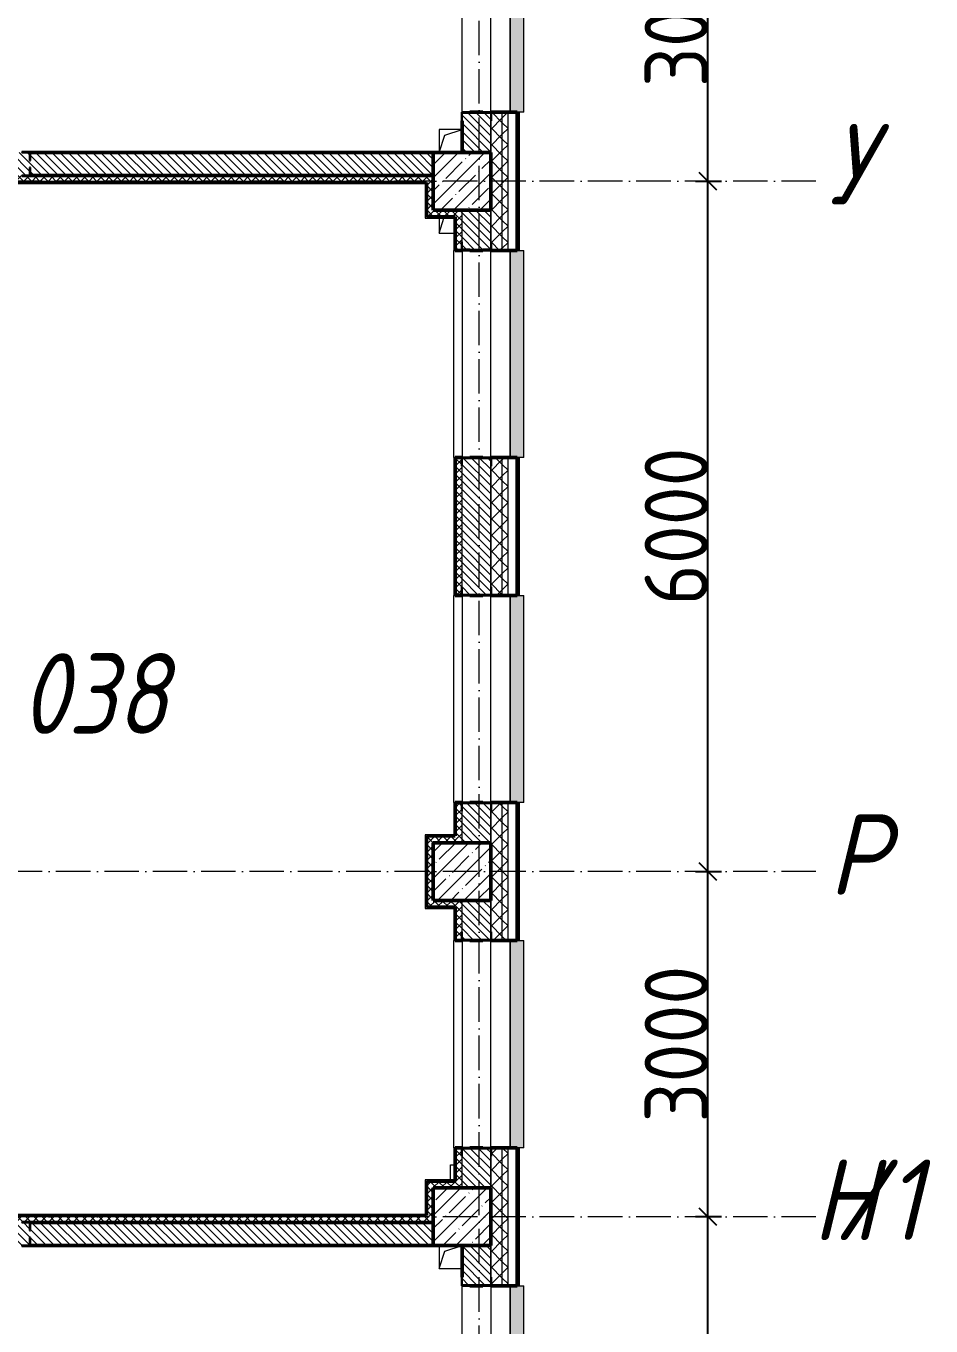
# Model space of a CAD drawing. Header units: millimetres. Extents: x -12989 to 629078, y -109036 to 555275.
# Drawn here: x 613780 to 621641, y 115165 to 126465 of the extents above; entities that cross this region are included whole.
import ezdxf

# ---------------------------------------------------------------- set-up
doc = ezdxf.new("R2010")
doc.units = ezdxf.units.MM
doc.linetypes.add('50_200_ШТРИХ_1Т_ш5_п1_п1_', pattern=[700, 500, -100, 0, -100])
for name, color, linetype, lineweight in [('A-____-____-DIMS', 7, 'Continuous', 9), ('A-FLOR-____-OTLN', 7, 'Continuous', 9), ('A-GENM-____-MCUT', 7, 'Continuous', 25), ('A-GENM-____-OTLN', 7, 'Continuous', 9), ('A-GENM-____-OTLN-1', 7, 'Continuous', 25), ('A-GLAZ-____-OTLN', 7, 'Continuous', 9), ('A-WALL-____-MCUT-2', 7, 'Continuous', 50), ('A-WALL-____-MCUT-3', 7, 'Continuous', 9), ('A-WALL-____-OTLN', 7, 'Continuous', 9), ('A-WALL-____-PATT-1', 7, 'Continuous', 9), ('A-WALL-FNSH-MCUT-1', 7, 'Continuous', 9), ('S-COLS-____-MCUT', 7, 'Continuous', 50), ('S-COLS-____-OTLN', 7, 'Continuous', 9), ('S-GRID-____-IDEN', 7, 'Continuous', 9), ('S-GRID-____-OTLN-1', 7, '50_200_ШТРИХ_1Т_ш5_п1_п1_', 9), ('Марки помещений', 7, 'Continuous', 9)]:
    doc.layers.add(name, color=color, linetype=linetype, lineweight=lineweight)
doc.layers.add('A-GLAZ-____-OTLN-1', color=7, linetype='Continuous', lineweight=9, true_color=0xc0c0c0)
doc.layers.add('A-WALL-____-PATT-2', color=7, linetype='Continuous', lineweight=9, true_color=0x787878)
doc.styles.add('ISOCPEUR_I', font='isocpeui.ttf', dxfattribs={"width": 0.9, "height": 2.5})
doc.styles.add('ISOCPEUR_I_3', font='isocpeui.ttf', dxfattribs={"width": 0.85, "height": 2.2})
doc.styles.add('ISOCPEUR_I_9', font='isocpeui.ttf', dxfattribs={"width": 0.9, "height": 250})
doc.styles.add('СПДС', font='isocpeur.ttf', dxfattribs={"width": 0.9})
doc.dimstyles.new('ISO-2_5_0_9К_БОЛЬШОЙ_ОСИ', dxfattribs={"dimscale": 304.8, "dimtxt": 248.995294, "dimasz": 0.492126, "dimexe": 0.393701, "dimexo": 0, "dimgap": 0, "dimtad": 1, "dimdec": 0, "dimzin": 0, "dimdsep": 46, "dimtxsty": 'ISOCPEUR_I_9', "dimblk1": 'OBLIQUE', "dimblk2": 'OBLIQUE', "dimsah": 1, "dimcen": 0.09, "dimdle": 0.393701, "dimazin": 0, "dimtfac": 1, "dimtdec": 4, "dimtix": 1, "dimtmove": 0, "dimatfit": 3, "dimfxl": 1, "dimtvp": 1, "dimtolj": 1, "dimtzin": 0, "dimarcsym": 2})
pattern_1 = [(135, (516567.8, 90784.41), (-35.35534, -35.35534), [])]
pattern_2 = [(45, (516567.8, 90784.41), (-35.35534, 35.35534), []), (135, (516567.8, 90784.41), (-35.35534, -35.35534), [])]
pattern_3 = [(45, (516567.8, 90784.41), (-70.71068, 70.71068), []), (135, (516567.8, 90784.41), (-70.71068, -70.71068), [])]

# ---------------------------------------------------------------- blocks, each defined once
blk = doc.blocks.new('BSC_Колонна _Прямоугольная - 500х500-V26-АР1_План отверстий 2 этажа в осях 1-64_А-ГГ')
at = {"layer": 'S-COLS-____-OTLN'}
h = blk.add_hatch(dxfattribs=at)
h.set_pattern_fill('FP_55', color=256, style=0, pattern_type=2)
h.set_pattern_definition([(45, (-101000, -25331.04), (-114.04925, 114.04925), []), (45, (-100885.95, -25331.04), (-114.04925, 114.04925), [201.613, -40.323, 3.353, -36.97])])
h.paths.add_polyline_path([(-250, -250), (250, -250), (250, 250), (-250, 250)], flags=0)
at = {"layer": 'S-COLS-____-MCUT'}
for p, q in [((250, 250), (-250, 250)), ((-250, 250), (-250, -250)), ((250, -250), (250, 250)), ((-250, -250), (250, -250))]:
    blk.add_line(p, q, dxfattribs=at)
blk = doc.blocks.new('BSC_Колонна _Прямоугольная - 500х500-V28-АР1_План отверстий 2 этажа в осях 1-64_А-ГГ')
at = {"layer": 'S-COLS-____-OTLN'}
h = blk.add_hatch(dxfattribs=at)
h.set_pattern_fill('FP_57', color=256, style=0, pattern_type=2)
h.set_pattern_definition([(45, (-101000, -34331.04), (-114.04925, 114.04925), []), (45, (-100885.95, -34331.04), (-114.04925, 114.04925), [201.613, -40.323, 3.353, -36.97])])
h.paths.add_polyline_path([(-250, -250), (250, -250), (250, 250), (-250, 250), (-250, -55)], flags=0)
at = {"layer": 'S-COLS-____-MCUT'}
for p, q in [((250, 250), (-250, 250)), ((-250, 250), (-250, -250)), ((250, -250), (250, 250)), ((-250, -250), (250, -250))]:
    blk.add_line(p, q, dxfattribs=at)
blk = doc.blocks.new('BSC_Колонна _Прямоугольная - 500х500-V34-АР1_План отверстий 2 этажа в осях 1-64_А-ГГ')
at = {"layer": 'S-COLS-____-OTLN'}
h = blk.add_hatch(dxfattribs=at)
h.set_pattern_fill('FP_63', color=256, style=0, pattern_type=2)
h.set_pattern_definition([(45, (-101000, -28331.04), (-114.04925, 114.04925), []), (45, (-100885.95, -28331.04), (-114.04925, 114.04925), [201.613, -40.323, 3.353, -36.97])])
h.paths.add_polyline_path([(-250, -250), (250, -250), (250, 250), (-250, 250), (-250, -75)], flags=0)
at = {"layer": 'S-COLS-____-MCUT'}
for p, q in [((250, 250), (-250, 250)), ((-250, 250), (-250, -250)), ((250, -250), (250, 250)), ((-250, -250), (250, -250))]:
    blk.add_line(p, q, dxfattribs=at)
blk = doc.blocks.new('Фахверк_СКБ_Уголок - 250_2700-27497298-АР1_План отверстий 2 этажа в осях 1-64_А-ГГ')
at = {"layer": 'A-GENM-____-MCUT'}
for p, q in [((200, 181), (125, 181)), ((125, 181), (125, 106)), ((131, 106), (131, 175)), ((131, 175), (200, 175)), ((200, 175), (200, 181)), ((125, 106), (131, 106)), ((131, -6), (125, -6)), ((125, -6), (125, -81)), ((125, -81), (200, -81)), ((131, -75), (131, -6)), ((200, -75), (131, -75)), ((200, -81), (200, -75))]:
    blk.add_line(p, q, dxfattribs=at)
blk = doc.blocks.new('Фахверк_СКБ_Уголок - 200_3550-28267367-АР1_План отверстий 2 этажа в осях 1-64_А-ГГ')
at = {"layer": 'A-GENM-____-MCUT'}
for p, q in [((200, 156), (125, 156)), ((125, 156), (125, 81)), ((131, 81), (131, 150)), ((131, 150), (200, 150)), ((200, 150), (200, 156)), ((125, 81), (131, 81)), ((131, 19), (125, 19)), ((125, 19), (125, -56)), ((131, -50), (131, 19)), ((125, -56), (200, -56)), ((200, -50), (131, -50)), ((200, -56), (200, -50))]:
    blk.add_line(p, q, dxfattribs=at)
blk = doc.blocks.new('AR_Отверстие прямоугольное _в плите_ - AR_Отверстие прямоугольное _в плите_-V168-АР1_План отверстий 2 этажа в осях 1-64_А-ГГ')
at = {"layer": 'A-GENM-____-OTLN'}
for p, q in [((100, 100), (-100, 100)), ((-100, 100), (-100, -100)), ((-100, -100), (-50, 50)), ((-50, 50), (100, 100))]:
    blk.add_line(p, q, dxfattribs=at)
blk = doc.blocks.new('AR_Отверстие прямоугольное _в плите_ - AR_Отверстие прямоугольное _в плите_-30511571-АР1_План отверстий 2 этажа в осях 1-64_А-ГГ')
at = {"layer": 'A-GENM-____-OTLN'}
for p, q in [((-100, 30), (-100, -100)), ((-100, -100), (-57, 30)), ((-100, -100), (30, -100))]:
    blk.add_line(p, q, dxfattribs=at)
blk = doc.blocks.new('AR_Отверстие прямоугольное _в плите_ - AR_Отверстие прямоугольное _в плите_-30511543-АР1_План отверстий 2 этажа в осях 1-64_А-ГГ')
at = {"layer": 'A-GENM-____-OTLN'}
for p, q in [((-100, 100), (-100, -100)), ((-100, -100), (-50, 50)), ((-50, 50), (100, 100)), ((-100, -100), (100, -100))]:
    blk.add_line(p, q, dxfattribs=at)
blk = doc.blocks.new('Отлив_СКБ - Отлив витража_120_НВФ-V194-АР1_План отверстий 2 этажа в осях 1-64_А-ГГ')
at = {"layer": 'A-GLAZ-____-OTLN-1'}
for points in [[(1800, -2), (1800, 0), (0, 0), (0, -2), (1544, -2)], [(1544, -120), (1800, -120), (1800, -2), (0, -2), (0, -120)]]:
    blk.add_hatch(color=256, dxfattribs=at).paths.add_polyline_path(points, flags=0)
at = {"layer": 'A-GLAZ-____-OTLN'}
for p, q in [((0, 0), (1800, 0)), ((1800, -2), (0, -2)), ((0, -120), (0, -83)), ((1800, -83), (1800, -120)), ((0, -120), (1800, -120))]:
    blk.add_line(p, q, dxfattribs=at)
blk = doc.blocks.new('Отлив_СКБ - Отлив витража_120_НВФ-31885688-АР1_План отверстий 2 этажа в осях 1-64_А-ГГ')
at = {"layer": 'A-GLAZ-____-OTLN-1'}
for points in [[(4113, -2), (4800, -2), (4800, 0), (0, 0), (0, -2), (2345, -2)], [(4113, -120), (4800, -120), (4800, -2), (0, -2), (0, -120), (2345, -120)]]:
    blk.add_hatch(color=256, dxfattribs=at).paths.add_polyline_path(points, flags=0)
at = {"layer": 'A-GLAZ-____-OTLN'}
for p, q in [((0, 0), (4800, 0)), ((4800, -2), (0, -2)), ((0, -120), (0, -83)), ((4800, -83), (4800, -120)), ((0, -120), (4800, -120))]:
    blk.add_line(p, q, dxfattribs=at)
blk = doc.blocks.new('_Oblique')
at = {"color": 0, "linetype": 'ByBlock', "lineweight": -2}
blk.add_line((-0.5, -0.5), (0.5, 0.5), dxfattribs=at)
blk = doc.blocks.new('*D2897')
at = {"layer": 'A-____-____-DIMS', "color": 0, "lineweight": -2, "transparency": 16777216}
for p, q in [((386905, -67652), (386905, -61412)), ((386799, -61532), (387025, -61532)), ((386799, -67532), (387025, -67532))]:
    blk.add_line(p, q, dxfattribs=at)
at = {"layer": 'Defpoints', "color": 0, "transparency": 16777216}
for p in [(386799, -61532), (386905, -61532), (386799, -67532)]:
    blk.add_point(p, dxfattribs=at)
at = {"layer": 'A-____-____-DIMS', "color": 0, "lineweight": -2, "transparency": 16777216, "xscale": 150, "yscale": 150, "zscale": 150}
for p, rotation in [((386905, -61532), 90), ((386905, -67532), 270)]:
    blk.add_blockref('_Oblique', p, dxfattribs=dict(at, rotation=rotation))
at = {"layer": 'A-____-____-DIMS', "color": 0, "transparency": 16777216, "insert": (386631, -64532), "char_height": 548.6, "attachment_point": 5, "rotation": 90, "style": 'СПДС'}
blk.add_mtext('\\A1;6000', dxfattribs=at)
blk = doc.blocks.new('*D2898')
at = {"layer": 'A-____-____-DIMS', "color": 0, "lineweight": -2, "transparency": 16777216}
for p, q in [((386905, -61652), (386905, -58412)), ((386799, -58532), (387025, -58532)), ((386799, -61532), (387025, -61532))]:
    blk.add_line(p, q, dxfattribs=at)
at = {"layer": 'Defpoints', "color": 0, "transparency": 16777216}
for p in [(386799, -58532), (386905, -58532), (386799, -61532)]:
    blk.add_point(p, dxfattribs=at)
at = {"layer": 'A-____-____-DIMS', "color": 0, "lineweight": -2, "transparency": 16777216, "xscale": 150, "yscale": 150, "zscale": 150}
for p, rotation in [((386905, -58532), 90), ((386905, -61532), 270)]:
    blk.add_blockref('_Oblique', p, dxfattribs=dict(at, rotation=rotation))
at = {"layer": 'A-____-____-DIMS', "color": 0, "transparency": 16777216, "insert": (386631, -60032), "char_height": 548.6, "attachment_point": 5, "rotation": 90, "style": 'СПДС'}
blk.add_mtext('\\A1;3000', dxfattribs=at)
blk = doc.blocks.new('*D2899')
at = {"layer": 'A-____-____-DIMS', "color": 0, "lineweight": -2, "transparency": 16777216}
for p, q in [((386905, -58652), (386905, -52412)), ((386799, -52532), (387025, -52532)), ((386799, -58532), (387025, -58532))]:
    blk.add_line(p, q, dxfattribs=at)
at = {"layer": 'Defpoints', "color": 0, "transparency": 16777216}
for p in [(386799, -52532), (386905, -52532), (386799, -58532)]:
    blk.add_point(p, dxfattribs=at)
at = {"layer": 'A-____-____-DIMS', "color": 0, "lineweight": -2, "transparency": 16777216, "xscale": 150, "yscale": 150, "zscale": 150}
for p, rotation in [((386905, -52532), 90), ((386905, -58532), 270)]:
    blk.add_blockref('_Oblique', p, dxfattribs=dict(at, rotation=rotation))
at = {"layer": 'A-____-____-DIMS', "color": 0, "transparency": 16777216, "insert": (386631, -55532), "char_height": 548.6, "attachment_point": 5, "rotation": 90, "style": 'СПДС'}
blk.add_mtext('\\A1;6000', dxfattribs=at)
blk = doc.blocks.new('*D2900')
at = {"layer": 'A-____-____-DIMS', "color": 0, "lineweight": -2, "transparency": 16777216}
for p, q in [((386905, -52652), (386905, -49412)), ((386799, -49532), (387025, -49532)), ((386799, -52532), (387025, -52532))]:
    blk.add_line(p, q, dxfattribs=at)
at = {"layer": 'Defpoints', "color": 0, "transparency": 16777216}
for p in [(386799, -49532), (386905, -49532), (386799, -52532)]:
    blk.add_point(p, dxfattribs=at)
at = {"layer": 'A-____-____-DIMS', "color": 0, "lineweight": -2, "transparency": 16777216, "xscale": 150, "yscale": 150, "zscale": 150}
for p, rotation in [((386905, -49532), 90), ((386905, -52532), 270)]:
    blk.add_blockref('_Oblique', p, dxfattribs=dict(at, rotation=rotation))
at = {"layer": 'A-____-____-DIMS', "color": 0, "transparency": 16777216, "insert": (386631, -51032), "char_height": 548.6, "attachment_point": 5, "rotation": 90, "style": 'СПДС'}
blk.add_mtext('\\A1;3000', dxfattribs=at)
blk = doc.blocks.new('3эт')
at = {"layer": 'S-GRID-____-OTLN-1', "color": 251, "ltscale": 0.6, "true_color": 0x636466}
for p, q in [((384920.7, -91346.1), (384920.7, -36982.5)), ((387845.1, -52532.4), (376792, -52532.4)), ((387845.1, -58532.4), (376792, -58532.4)), ((387845.1, -61532.4), (376792, -61532.4))]:
    blk.add_line(p, q, dxfattribs=at)
at = {"layer": 'S-GRID-____-IDEN', "char_height": 700, "attachment_point": 1, "style": 'ISOCPEUR_I'}
for s, insert, width in [('\\fISOCPEUR|b0|i1|c204|p34|;\\W.9;У', (387955.1, -52035.4), 223.671), ('\\fISOCPEUR|b0|i1|c204|p34|;\\W.9;Р', (387955.1, -58035.4), 223.671), ('\\fISOCPEUR|b0|i1|c204|p34|;\\W.9;Н', (387812.4, -61035.4), 223.671), ('/1', (387997, -61035.4), 346.329)]:
    blk.add_mtext(s, dxfattribs=dict(at, insert=insert, width=width))
at = {"layer": 'A-____-____-DIMS'}
for base, p1, p2, override, picture, middle in [((386904.9, -49532.4), (386798.9, -52532.4), (386798.9, -49532.4), {"dimtxt": 1.8, "dimpost": '<>', "dimtxsty": 'СПДС', "dimfxl": 3000}, '*D2900', (386630.6, -51032.4)), ((386904.9, -52532.4), (386798.9, -58532.4), (386798.9, -52532.4), {"dimtxt": 1.8, "dimpost": '<>', "dimtxsty": 'СПДС', "dimfxl": 6000}, '*D2899', (386630.6, -55532.4)), ((386904.9, -58532.4), (386798.9, -61532.4), (386798.9, -58532.4), {"dimtxt": 1.8, "dimpost": '<>', "dimtxsty": 'СПДС', "dimfxl": 3000}, '*D2898', (386630.6, -60032.4)), ((386904.9, -61532.4), (386798.9, -67532.4), (386798.9, -61532.4), {"dimtxt": 1.8, "dimpost": '<>', "dimtxsty": 'СПДС', "dimfxl": 6000}, '*D2897', (386630.6, -64532.4))]:
    dim = blk.add_linear_dim(base=base, p1=p1, p2=p2, angle=90, dimstyle='ISO-2_5_0_9К_БОЛЬШОЙ_ОСИ', override=override, dxfattribs=at)
    dim.commit()
    dim.dimension.update_dxf_attribs({"geometry": picture, "text_midpoint": middle})

msp = doc.modelspace()

# ---------------------------------------------------------------- hatches: boundary and pattern name
at = {"layer": 'A-WALL-____-PATT-1'}
h = msp.add_hatch(dxfattribs=at)
h.set_pattern_fill('FP_1', color=256, style=0, pattern_type=2)
h.set_pattern_definition(pattern_3)
h.paths.add_polyline_path([(617917.7976, 88765.4504), (617917.7976, 89715.4504), (617823.7976, 89715.4504), (617823.7976, 89640.4504), (617817.7976, 89640.4504), (617817.7976, 88765.4504)], flags=0)
h.paths.add_polyline_path([(617823.7976, 91515.4504), (617917.7976, 91515.4504), (617917.7976, 92715.4504), (617823.7976, 92715.4504), (617823.7976, 92640.4504), (617817.7976, 92640.4504), (617817.7976, 91590.4504), (617823.7976, 91590.4504), (617823.7976, 91520.317)], flags=0)
h.paths.add_polyline_path([(617823.7976, 94515.4504), (617917.7976, 94515.4504), (617917.7976, 95715.4504), (617823.7976, 95715.4504), (617823.7976, 95640.4504), (617817.7976, 95640.4504), (617817.7976, 94590.4504), (617823.7976, 94590.4504), (617823.7976, 94521.4504)], flags=0)
h.paths.add_polyline_path([(617917.7976, 97515.4504), (617917.7976, 98715.4504), (617823.7976, 98715.4504), (617823.7976, 98640.4504), (617817.7976, 98640.4504), (617817.7976, 97590.4504), (617823.7976, 97590.4504), (617823.7976, 97515.4504)], flags=0)
h.paths.add_polyline_path([(617917.7976, 100515.4504), (617917.7976, 101715.4504), (617823.7976, 101715.4504), (617823.7976, 101640.4504), (617817.7976, 101640.4504), (617817.7976, 100590.4504), (617823.7976, 100590.4504), (617823.7976, 100515.4504)], flags=0)
h.paths.add_polyline_path([(617917.7976, 103515.4504), (617917.7976, 104715.4504), (617823.7976, 104715.4504), (617823.7976, 104640.4504), (617817.7976, 104640.4504), (617817.7976, 103590.4504), (617823.7976, 103590.4504), (617823.7976, 103515.4504)], flags=0)
h.paths.add_polyline_path([(617823.7976, 106515.4504), (617917.7976, 106515.4504), (617917.7976, 107715.4504), (617823.7976, 107715.4504), (617823.7976, 107640.4504), (617817.7976, 107640.4504), (617817.7976, 106590.4504), (617823.7976, 106590.4504), (617823.7976, 106521.4504)], flags=0)
h.paths.add_polyline_path([(617823.7976, 109515.4504), (617917.7976, 109515.4504), (617917.7976, 110715.4504), (617823.7976, 110715.4504), (617823.7976, 110640.4504), (617817.7976, 110640.4504), (617817.7976, 109590.4504), (617823.7976, 109590.4504), (617823.7976, 109521.4504)], flags=0)
h.paths.add_polyline_path([(617917.7976, 115515.4504), (617917.7976, 116715.4504), (617823.7976, 116715.4504), (617823.7976, 116640.4504), (617817.7976, 116640.4504), (617817.7976, 115590.4504), (617823.7976, 115590.4504), (617823.7976, 115515.4504)], flags=0)
h.paths.add_polyline_path([(617823.7976, 118515.4504), (617917.7976, 118515.4504), (617917.7976, 119715.4504), (617823.7976, 119715.4504), (617823.7976, 119640.4504), (617817.7976, 119640.4504), (617817.7976, 118590.4504), (617823.7976, 118590.4504), (617823.7976, 118521.4504)], flags=0)
h.paths.add_polyline_path([(617823.7976, 121515.4504), (617917.7976, 121515.4504), (617917.7976, 122715.4504), (617823.7976, 122715.4504), (617823.7976, 122640.4504), (617817.7976, 122640.4504), (617817.7976, 121590.4504), (617823.7976, 121590.4504), (617823.7976, 121521.4504)], flags=0)
h.paths.add_polyline_path([(617917.7976, 124515.4504), (617917.7976, 125715.4504), (617823.7976, 125715.4504), (617823.7976, 125640.4504), (617817.7976, 125640.4504), (617817.7976, 124590.4504), (617823.7976, 124590.4504), (617823.7976, 124515.4504)], flags=0)
h.paths.add_polyline_path([(617823.7976, 127515.4504), (617917.7976, 127515.4504), (617917.7976, 128715.4504), (617823.7976, 128715.4504), (617823.7976, 128640.4504), (617817.7976, 128640.4504), (617817.7976, 127590.4504), (617823.7976, 127590.4504), (617823.7976, 127521.4504)], flags=0)
h.paths.add_polyline_path([(617917.7976, 130515.4504), (617917.7976, 131715.4504), (617823.7976, 131715.4504), (617823.7976, 131640.4504), (617817.7976, 131640.4504), (617817.7976, 130590.4504), (617823.7976, 130590.4504), (617823.7976, 130515.4504)], flags=0)
h.paths.add_polyline_path([(617823.7976, 136515.4504), (617917.7976, 136515.4504), (617917.7976, 137580.4504), (617817.7976, 137580.4504), (617817.7976, 136590.4504), (617823.7976, 136590.4504), (617823.7976, 136521.4504)], flags=0)
h = msp.add_hatch(dxfattribs=at)
h.set_pattern_fill('FP_1', color=256, style=0, pattern_type=2)
h.set_pattern_definition(pattern_3)
h.paths.add_polyline_path([(617917.7976, 88715.4504), (617967.7976, 88715.4504), (617967.7976, 89715.4504), (617917.7976, 89715.4504), (617917.7976, 88765.4504)], flags=0)
h.paths.add_polyline_path([(617917.7976, 91515.4504), (617967.7976, 91515.4504), (617967.7976, 92715.4504), (617917.7976, 92715.4504), (617917.7976, 91520.317)], flags=0)
h.paths.add_polyline_path([(617967.7976, 94515.4504), (617967.7976, 95715.4504), (617917.7976, 95715.4504), (617917.7976, 94515.4504)], flags=0)
h.paths.add_polyline_path([(617917.7976, 97515.4504), (617967.7976, 97515.4504), (617967.7976, 98715.4504), (617917.7976, 98715.4504), (617917.7976, 97540.275)], flags=0)
h.paths.add_polyline_path([(617917.7976, 100515.4504), (617967.7976, 100515.4504), (617967.7976, 101715.4504), (617917.7976, 101715.4504), (617917.7976, 100980.251)], flags=0)
h.paths.add_polyline_path([(617967.7976, 103515.4504), (617967.7976, 104715.4504), (617917.7976, 104715.4504), (617917.7976, 103515.4504)], flags=0)
h.paths.add_polyline_path([(617917.7976, 106515.4504), (617967.7976, 106515.4504), (617967.7976, 107715.4504), (617917.7976, 107715.4504), (617917.7976, 107000.2089)], flags=0)
h.paths.add_polyline_path([(617917.7976, 109515.4504), (617967.7976, 109515.4504), (617967.7976, 110715.4504), (617917.7976, 110715.4504), (617917.7976, 110440.1849)], flags=0)
h.paths.add_polyline_path([(617967.7976, 115515.4504), (617967.7976, 116715.4504), (617917.7976, 116715.4504), (617917.7976, 115515.4504)], flags=0)
h.paths.add_polyline_path([(617967.7976, 118515.4504), (617967.7976, 119715.4504), (617917.7976, 119715.4504), (617917.7976, 118515.4504)], flags=0)
h.paths.add_polyline_path([(617967.7976, 121515.4504), (617967.7976, 122715.4504), (617917.7976, 122715.4504), (617917.7976, 121515.4504)], flags=0)
h.paths.add_polyline_path([(617967.7976, 124515.4504), (617967.7976, 125715.4504), (617917.7976, 125715.4504), (617917.7976, 124515.4504)], flags=0)
h.paths.add_polyline_path([(617917.7976, 127515.4504), (617967.7976, 127515.4504), (617967.7976, 128715.4504), (617917.7976, 128715.4504), (617917.7976, 127640.0648)], flags=0)
h.paths.add_polyline_path([(617967.7976, 130515.4504), (617967.7976, 131715.4504), (617917.7976, 131715.4504), (617917.7976, 130515.4504)], flags=0)
h.paths.add_polyline_path([(617917.7976, 136515.4504), (617967.7976, 136515.4504), (617967.7976, 137580.4504), (617917.7976, 137580.4504), (617917.7976, 137099.9988)], flags=0)
h = msp.add_hatch(dxfattribs=at)
h.set_pattern_fill('FP_3', color=256, style=0, pattern_type=2)
h.set_pattern_definition([(45, (516567.8, 90784.41), (-85.53659, 85.53659), []), (45, (516624.82, 90784.41), (-85.53659, 85.53659), [])])
h.paths.add_polyline_path([(618047.7976, 88615.4504), (618067.7976, 88615.4504), (618067.7976, 89715.4504), (618047.7976, 89715.4504), (618047.7976, 88635.4504)], flags=0)
h.paths.add_polyline_path([(618067.7976, 91515.4504), (618067.7976, 92715.4504), (618047.7976, 92715.4504), (618047.7976, 91515.4504)], flags=0)
h.paths.add_polyline_path([(618067.7976, 94515.4504), (618067.7976, 95715.4504), (618047.7976, 95715.4504), (618047.7976, 94515.4504)], flags=0)
h.paths.add_polyline_path([(618067.7976, 97515.4504), (618067.7976, 98715.4504), (618047.7976, 98715.4504), (618047.7976, 97515.4504)], flags=0)
h.paths.add_polyline_path([(618047.7976, 100515.4504), (618067.7976, 100515.4504), (618067.7976, 101715.4504), (618047.7976, 101715.4504), (618047.7976, 100980.251)], flags=0)
h.paths.add_polyline_path([(618047.7976, 103515.4504), (618067.7976, 103515.4504), (618067.7976, 104715.4504), (618047.7976, 104715.4504), (618047.7976, 103560.2329)], flags=0)
h.paths.add_polyline_path([(618047.7976, 106515.4504), (618067.7976, 106515.4504), (618067.7976, 107715.4504), (618047.7976, 107715.4504), (618047.7976, 107000.2089)], flags=0)
h.paths.add_polyline_path([(618047.7976, 109515.4504), (618067.7976, 109515.4504), (618067.7976, 110715.4504), (618047.7976, 110715.4504), (618047.7976, 110440.1849)], flags=0)
h.paths.add_polyline_path([(618067.7976, 115515.4504), (618067.7976, 116715.4504), (618047.7976, 116715.4504), (618047.7976, 115515.4504)], flags=0)
h.paths.add_polyline_path([(618047.7976, 118515.4504), (618067.7976, 118515.4504), (618067.7976, 119715.4504), (618047.7976, 119715.4504), (618047.7976, 119040.1249)], flags=0)
h.paths.add_polyline_path([(618047.7976, 121515.4504), (618067.7976, 121515.4504), (618067.7976, 122715.4504), (618047.7976, 122715.4504), (618047.7976, 122480.1008)], flags=0)
h.paths.add_polyline_path([(618047.7976, 124515.4504), (618067.7976, 124515.4504), (618067.7976, 125715.4504), (618047.7976, 125715.4504), (618047.7976, 125060.0828)], flags=0)
h.paths.add_polyline_path([(618067.7976, 127515.4504), (618067.7976, 128715.4504), (618047.7976, 128715.4504), (618047.7976, 127515.4504)], flags=0)
h.paths.add_polyline_path([(618047.7976, 130515.4504), (618067.7976, 130515.4504), (618067.7976, 131715.4504), (618047.7976, 131715.4504), (618047.7976, 131080.0408)], flags=0)
h.paths.add_polyline_path([(618067.7976, 136515.4504), (618067.7976, 137580.4504), (618047.7976, 137580.4504), (618047.7976, 136515.4504)], flags=0)
h = msp.add_hatch(dxfattribs=at)
h.set_pattern_fill('FP_6', color=256, style=0, pattern_type=2)
h.set_pattern_definition(pattern_1)
h.paths.add_polyline_path([(617748.7976, 125365.4504), (617817.7976, 125365.4504), (617817.7976, 125709.4504), (617748.7976, 125709.4504), (617748.7976, 125715.4504), (617636.7976, 125715.4504), (617636.7976, 125709.4504), (617567.7976, 125709.4504), (617567.7976, 125365.4504)], flags=0)
h.paths.add_polyline_path([(617748.7976, 127515.4504), (617748.7976, 127521.4504), (617817.7976, 127521.4504), (617817.7976, 127865.4504), (617567.7976, 127865.4504), (617567.7976, 127521.4504), (617636.7976, 127521.4504), (617636.7976, 127515.4504)], flags=0)
h = msp.add_hatch(dxfattribs=at)
h.set_pattern_fill('FP_6', color=256, style=0, pattern_type=2)
h.set_pattern_definition(pattern_1)
h.paths.add_polyline_path([(617317.7976, 125165.4504), (617317.7976, 125365.4504), (613817.7976, 125365.4504), (613817.7976, 125296.4504), (613811.7976, 125296.4504), (613811.7976, 125365.4504), (610317.7976, 125365.4504), (610317.7976, 125165.4504), (613811.7976, 125165.4504), (613811.7976, 125234.4504), (613817.7976, 125234.4504), (613817.7976, 125165.4504), (617299.5724, 125165.4504)], flags=0)
h = msp.add_hatch(dxfattribs=at)
h.set_pattern_fill('FP_6', color=256, style=0, pattern_type=2)
h.set_pattern_definition(pattern_1)
h.paths.add_polyline_path([(617748.7976, 119365.4504), (617817.7976, 119365.4504), (617817.7976, 119709.4504), (617748.7976, 119709.4504), (617748.7976, 119715.4504), (617636.7976, 119715.4504), (617636.7976, 119709.4504), (617567.7976, 119709.4504), (617567.7976, 119365.4504), (617741.4385, 119365.4504)], flags=0)
h.paths.add_polyline_path([(617748.7976, 121515.4504), (617748.7976, 121521.4504), (617817.7976, 121521.4504), (617817.7976, 122709.4504), (617748.7976, 122709.4504), (617748.7976, 122715.4504), (617636.7976, 122715.4504), (617636.7976, 122709.4504), (617567.7976, 122709.4504), (617567.7976, 121521.4504), (617636.7976, 121521.4504), (617636.7976, 121515.4504)], flags=0)
h.paths.add_polyline_path([(617748.7976, 124515.4504), (617748.7976, 124521.4504), (617817.7976, 124521.4504), (617817.7976, 124865.4504), (617567.7976, 124865.4504), (617567.7976, 124521.4504), (617636.7976, 124521.4504), (617636.7976, 124515.4504), (617741.4385, 124515.4504)], flags=0)
h = msp.add_hatch(dxfattribs=at)
h.set_pattern_fill('FP_6', color=256, style=0, pattern_type=2)
h.set_pattern_definition(pattern_1)
h.paths.add_polyline_path([(617741.4385, 116365.4504), (617817.7976, 116365.4504), (617817.7976, 116709.4504), (617748.7976, 116709.4504), (617748.7976, 116715.4504), (617636.7976, 116715.4504), (617636.7976, 116709.4504), (617567.7976, 116709.4504), (617567.7976, 116365.4504)], flags=0)
h.paths.add_polyline_path([(617741.4385, 118515.4504), (617748.7976, 118515.4504), (617748.7976, 118521.4504), (617817.7976, 118521.4504), (617817.7976, 118865.4504), (617567.7976, 118865.4504), (617567.7976, 118521.4504), (617636.7976, 118521.4504), (617636.7976, 118515.4504)], flags=0)
h = msp.add_hatch(dxfattribs=at)
h.set_pattern_fill('FP_6', color=256, style=0, pattern_type=2)
h.set_pattern_definition(pattern_1)
h.paths.add_polyline_path([(617299.5724, 115865.4504), (617317.7976, 115865.4504), (617317.7976, 116065.4504), (613817.7976, 116065.4504), (613817.7976, 115996.4504), (613811.7976, 115996.4504), (613811.7976, 116065.4504), (610317.7976, 116065.4504), (610317.7976, 115865.4504), (613811.7976, 115865.4504), (613811.7976, 115934.4504), (613817.7976, 115934.4504), (613817.7976, 115865.4504), (615532.1081, 115865.4504)], flags=0)
h = msp.add_hatch(dxfattribs=at)
h.set_pattern_fill('FP_6', color=256, style=0, pattern_type=2)
h.set_pattern_definition(pattern_1)
h.paths.add_polyline_path([(617567.7976, 110365.4504), (617817.7976, 110365.4504), (617817.7976, 110709.4504), (617748.7976, 110709.4504), (617748.7976, 110715.4504), (617636.7976, 110715.4504), (617636.7976, 110709.4504), (617567.7976, 110709.4504), (617567.7976, 110440.1849)], flags=0)
h.paths.add_polyline_path([(617748.7976, 115515.4504), (617748.7976, 115521.4504), (617817.7976, 115521.4504), (617817.7976, 115865.4504), (617567.7976, 115865.4504), (617567.7976, 115521.4504), (617636.7976, 115521.4504), (617636.7976, 115515.4504)], flags=0)
at = {"layer": 'A-WALL-____-PATT-2'}
h = msp.add_hatch(dxfattribs=at)
h.set_pattern_fill('FP_7', color=256, style=0, pattern_type=2)
h.set_pattern_definition(pattern_2)
h.paths.add_polyline_path([(617247.7976, 125105.4504), (617257.7976, 125105.4504), (617257.7976, 125165.4504), (613817.7976, 125165.4504), (613817.7976, 125159.4504), (613742.7976, 125159.4504), (613742.7976, 125165.4504), (610477.7976, 125165.4504), (610477.7976, 125105.4504), (615532.1081, 125105.4504)], flags=0)
h = msp.add_hatch(dxfattribs=at)
h.set_pattern_fill('FP_7', color=256, style=0, pattern_type=2)
h.set_pattern_definition(pattern_2)
h.paths.add_polyline_path([(617317.7976, 124805.4504), (617317.7976, 125165.4504), (617257.7976, 125165.4504), (617257.7976, 124805.4504), (617299.5724, 124805.4504)], flags=0)
h = msp.add_hatch(dxfattribs=at)
h.set_pattern_fill('FP_7', color=256, style=0, pattern_type=2)
h.set_pattern_definition(pattern_2)
h.paths.add_polyline_path([(617317.7976, 124805.4504), (617507.7976, 124805.4504), (617507.7976, 124865.4504), (617317.7976, 124865.4504)], flags=0)
h = msp.add_hatch(dxfattribs=at)
h.set_pattern_fill('FP_7', color=256, style=0, pattern_type=2)
h.set_pattern_definition(pattern_2)
h.paths.add_polyline_path([(617507.7976, 119365.4504), (617567.7976, 119365.4504), (617567.7976, 119640.4504), (617561.7976, 119640.4504), (617561.7976, 119715.4504), (617507.7976, 119715.4504), (617507.7976, 119425.4504)], flags=0)
h.paths.add_polyline_path([(617507.7976, 121515.4504), (617561.7976, 121515.4504), (617561.7976, 121590.4504), (617567.7976, 121590.4504), (617567.7976, 122640.4504), (617561.7976, 122640.4504), (617561.7976, 122715.4504), (617507.7976, 122715.4504), (617507.7976, 121521.4504)], flags=0)
h.paths.add_polyline_path([(617561.7976, 124515.4504), (617561.7976, 124590.4504), (617567.7976, 124590.4504), (617567.7976, 124865.4504), (617507.7976, 124865.4504), (617507.7976, 124515.4504)], flags=0)
h = msp.add_hatch(dxfattribs=at)
h.set_pattern_fill('FP_7', color=256, style=0, pattern_type=2)
h.set_pattern_definition(pattern_2)
h.paths.add_polyline_path([(617317.7976, 118865.4504), (617317.7976, 119425.4504), (617257.7976, 119425.4504), (617257.7976, 118865.4504), (617299.5724, 118865.4504)], flags=0)
h = msp.add_hatch(dxfattribs=at)
h.set_pattern_fill('FP_7', color=256, style=0, pattern_type=2)
h.set_pattern_definition(pattern_2)
h.paths.add_polyline_path([(617507.7976, 119365.4504), (617507.7976, 119425.4504), (617317.7976, 119425.4504), (617317.7976, 119365.4504), (617497.7976, 119365.4504)], flags=0)
h = msp.add_hatch(dxfattribs=at)
h.set_pattern_fill('FP_7', color=256, style=0, pattern_type=2)
h.set_pattern_definition(pattern_2)
h.paths.add_polyline_path([(617299.5724, 118805.4504), (617507.7976, 118805.4504), (617507.7976, 118865.4504), (617257.7976, 118865.4504), (617257.7976, 118805.4504)], flags=0)
h = msp.add_hatch(dxfattribs=at)
h.set_pattern_fill('FP_7', color=256, style=0, pattern_type=2)
h.set_pattern_definition(pattern_2)
h.paths.add_polyline_path([(617507.7976, 116365.4504), (617567.7976, 116365.4504), (617567.7976, 116640.4504), (617561.7976, 116640.4504), (617561.7976, 116715.4504), (617507.7976, 116715.4504), (617507.7976, 116425.4504)], flags=0)
h.paths.add_polyline_path([(617507.7976, 118515.4504), (617561.7976, 118515.4504), (617561.7976, 118590.4504), (617567.7976, 118590.4504), (617567.7976, 118865.4504), (617507.7976, 118865.4504), (617507.7976, 118521.4504)], flags=0)
h = msp.add_hatch(dxfattribs=at)
h.set_pattern_fill('FP_7', color=256, style=0, pattern_type=2)
h.set_pattern_definition(pattern_2)
h.paths.add_polyline_path([(617257.7976, 116065.4504), (617317.7976, 116065.4504), (617317.7976, 116425.4504), (617257.7976, 116425.4504), (617257.7976, 116125.4504)], flags=0)
h = msp.add_hatch(dxfattribs=at)
h.set_pattern_fill('FP_7', color=256, style=0, pattern_type=2)
h.set_pattern_definition(pattern_2)
h.paths.add_polyline_path([(617507.7976, 116365.4504), (617507.7976, 116425.4504), (617317.7976, 116425.4504), (617317.7976, 116365.4504), (617497.7976, 116365.4504)], flags=0)
h = msp.add_hatch(dxfattribs=at)
h.set_pattern_fill('FP_7', color=256, style=0, pattern_type=2)
h.set_pattern_definition(pattern_2)
h.paths.add_polyline_path([(617257.7976, 116065.4504), (617257.7976, 116125.4504), (610377.7976, 116125.4504), (610377.7976, 116065.4504), (613742.7976, 116065.4504), (613742.7976, 116071.4504), (613817.7976, 116071.4504), (613817.7976, 116065.4504), (617247.7976, 116065.4504)], flags=0)

# ---------------------------------------------------------------- linework, layer by layer
at = {"layer": 'A-FLOR-____-OTLN'}
for p, q in [((617467.7976, 116565.4504), (617497.7976, 116565.4504)), ((617467.7976, 116435.4504), (617467.7976, 116565.4504))]:
    msp.add_line(p, q, dxfattribs=at)
at = {"layer": 'A-WALL-____-MCUT-2'}
for p, q in [((617748.7976, 125715.4504), (617636.7976, 125715.4504)), ((618047.7976, 125715.4504), (617823.7976, 125715.4504)), ((618047.7976, 124515.4504), (618047.7976, 125715.4504)), ((617567.7976, 125640.4504), (617567.7976, 125365.4504)), ((617317.7976, 125365.4504), (613817.7976, 125365.4504)), ((610477.7976, 125105.4504), (617257.7976, 125105.4504)), ((613817.7976, 125165.4504), (617317.7976, 125165.4504)), ((617257.7976, 124805.4504), (617257.7976, 125105.4504)), ((617507.7976, 124805.4504), (617257.7976, 124805.4504)), ((617507.7976, 124515.4504), (617507.7976, 124805.4504)), ((617507.7976, 124515.4504), (617561.7976, 124515.4504)), ((617636.7976, 124515.4504), (617748.7976, 124515.4504)), ((617823.7976, 124515.4504), (618047.7976, 124515.4504)), ((617561.7976, 122715.4504), (617507.7976, 122715.4504)), ((617507.7976, 121515.4504), (617507.7976, 122715.4504)), ((617748.7976, 122715.4504), (617636.7976, 122715.4504)), ((618047.7976, 122715.4504), (617823.7976, 122715.4504)), ((618047.7976, 121515.4504), (618047.7976, 122715.4504)), ((617507.7976, 121515.4504), (617561.7976, 121515.4504)), ((617636.7976, 121515.4504), (617748.7976, 121515.4504)), ((617823.7976, 121515.4504), (618047.7976, 121515.4504)), ((617561.7976, 119715.4504), (617507.7976, 119715.4504)), ((617507.7976, 119425.4504), (617507.7976, 119715.4504)), ((617748.7976, 119715.4504), (617636.7976, 119715.4504)), ((618047.7976, 119715.4504), (617823.7976, 119715.4504)), ((618047.7976, 118515.4504), (618047.7976, 119715.4504)), ((617257.7976, 119425.4504), (617257.7976, 118805.4504)), ((617507.7976, 119425.4504), (617257.7976, 119425.4504)), ((617257.7976, 118805.4504), (617507.7976, 118805.4504)), ((617507.7976, 118515.4504), (617507.7976, 118805.4504)), ((617507.7976, 118515.4504), (617561.7976, 118515.4504)), ((617636.7976, 118515.4504), (617748.7976, 118515.4504)), ((617823.7976, 118515.4504), (618047.7976, 118515.4504)), ((617561.7976, 116715.4504), (617507.7976, 116715.4504)), ((617507.7976, 116425.4504), (617507.7976, 116715.4504)), ((617748.7976, 116715.4504), (617636.7976, 116715.4504)), ((618047.7976, 116715.4504), (617823.7976, 116715.4504)), ((618047.7976, 115515.4504), (618047.7976, 116715.4504)), ((617257.7976, 116425.4504), (617507.7976, 116425.4504)), ((617257.7976, 116125.4504), (617257.7976, 116425.4504)), ((617257.7976, 116125.4504), (610377.7976, 116125.4504)), ((617317.7976, 116065.4504), (613817.7976, 116065.4504)), ((613817.7976, 115865.4504), (617317.7976, 115865.4504)), ((617567.7976, 115865.4504), (617567.7976, 115590.4504)), ((617636.7976, 115515.4504), (617748.7976, 115515.4504)), ((617823.7976, 115515.4504), (618047.7976, 115515.4504))]:
    msp.add_line(p, q, dxfattribs=at)
at = {"layer": 'A-WALL-____-MCUT-3'}
for p, q in [((617917.7976, 124515.4504), (617917.7976, 125715.4504)), ((617967.7976, 124515.4504), (617967.7976, 125715.4504)), ((617817.7976, 125365.4504), (617817.7976, 125640.4504)), ((617817.7976, 125640.4504), (617817.7976, 125365.4504)), ((617567.7976, 124590.4504), (617567.7976, 124865.4504)), ((617817.7976, 124590.4504), (617817.7976, 124865.4504)), ((617817.7976, 124865.4504), (617817.7976, 124590.4504)), ((617567.7976, 121590.4504), (617567.7976, 122640.4504)), ((617817.7976, 121590.4504), (617817.7976, 122640.4504)), ((617817.7976, 122640.4504), (617817.7976, 121590.4504)), ((617917.7976, 121515.4504), (617917.7976, 122715.4504)), ((617967.7976, 121515.4504), (617967.7976, 122715.4504)), ((617917.7976, 118515.4504), (617917.7976, 119715.4504)), ((617967.7976, 118515.4504), (617967.7976, 119715.4504)), ((617567.7976, 119365.4504), (617567.7976, 119640.4504)), ((617817.7976, 119365.4504), (617817.7976, 119640.4504)), ((617817.7976, 119640.4504), (617817.7976, 119365.4504)), ((617567.7976, 118590.4504), (617567.7976, 118865.4504)), ((617817.7976, 118590.4504), (617817.7976, 118865.4504)), ((617817.7976, 118865.4504), (617817.7976, 118590.4504)), ((617567.7976, 116365.4504), (617567.7976, 116640.4504)), ((617817.7976, 116365.4504), (617817.7976, 116640.4504)), ((617817.7976, 116640.4504), (617817.7976, 116365.4504)), ((617917.7976, 115515.4504), (617917.7976, 116715.4504)), ((617967.7976, 115515.4504), (617967.7976, 116715.4504)), ((617817.7976, 115590.4504), (617817.7976, 115865.4504)), ((617817.7976, 115865.4504), (617817.7976, 115590.4504))]:
    msp.add_line(p, q, dxfattribs=at)
at = {"layer": 'A-WALL-____-OTLN'}
for p, q in [((617567.7976, 125715.4504), (617567.7976, 127515.4504)), ((617817.7976, 125715.4504), (617817.7976, 127515.4504)), ((617497.7976, 122715.4504), (617497.7976, 124515.4504)), ((617567.7976, 124515.4504), (617567.7976, 122715.4504)), ((617817.7976, 122715.4504), (617817.7976, 124515.4504)), ((617497.7976, 119715.4504), (617497.7976, 121515.4504)), ((617567.7976, 121515.4504), (617567.7976, 119715.4504)), ((617817.7976, 119715.4504), (617817.7976, 121515.4504)), ((617497.7976, 116715.4504), (617497.7976, 118515.4504)), ((617567.7976, 118515.4504), (617567.7976, 116715.4504)), ((617817.7976, 116715.4504), (617817.7976, 118515.4504)), ((617567.7976, 110715.4504), (617567.7976, 115515.4504)), ((617817.7976, 115515.4504), (617817.7976, 110715.4504))]:
    msp.add_line(p, q, dxfattribs=at)
at = {"layer": 'A-WALL-FNSH-MCUT-1'}
for p, q in [((618067.7976, 125715.4504), (618047.7976, 125715.4504)), ((618047.7976, 125715.4504), (618047.7976, 124515.4504)), ((618067.7976, 124515.4504), (618067.7976, 125715.4504)), ((610487.7976, 125095.4504), (617247.7976, 125095.4504)), ((617247.7976, 125095.4504), (617247.7976, 124795.4504)), ((617247.7976, 124795.4504), (617497.7976, 124795.4504)), ((617497.7976, 124795.4504), (617497.7976, 124515.4504)), ((617497.7976, 124515.4504), (617507.7976, 124515.4504)), ((618047.7976, 124515.4504), (618067.7976, 124515.4504)), ((617497.7976, 122715.4504), (617497.7976, 121515.4504)), ((617507.7976, 122715.4504), (617497.7976, 122715.4504)), ((618067.7976, 122715.4504), (618047.7976, 122715.4504)), ((618047.7976, 122715.4504), (618047.7976, 121515.4504)), ((618067.7976, 121515.4504), (618067.7976, 122715.4504)), ((617497.7976, 121515.4504), (617507.7976, 121515.4504)), ((618047.7976, 121515.4504), (618067.7976, 121515.4504)), ((617497.7976, 119715.4504), (617497.7976, 119435.4504)), ((617507.7976, 119715.4504), (617497.7976, 119715.4504)), ((618067.7976, 119715.4504), (618047.7976, 119715.4504)), ((618047.7976, 119715.4504), (618047.7976, 118515.4504)), ((618067.7976, 118515.4504), (618067.7976, 119715.4504)), ((617247.7976, 119435.4504), (617247.7976, 118795.4504)), ((617497.7976, 119435.4504), (617247.7976, 119435.4504)), ((617247.7976, 118795.4504), (617497.7976, 118795.4504)), ((617497.7976, 118795.4504), (617497.7976, 118515.4504)), ((617497.7976, 118515.4504), (617507.7976, 118515.4504)), ((618047.7976, 118515.4504), (618067.7976, 118515.4504)), ((617497.7976, 116715.4504), (617497.7976, 116435.4504)), ((617507.7976, 116715.4504), (617497.7976, 116715.4504)), ((618067.7976, 116715.4504), (618047.7976, 116715.4504)), ((618047.7976, 116715.4504), (618047.7976, 115515.4504)), ((618067.7976, 115515.4504), (618067.7976, 116715.4504)), ((617497.7976, 116435.4504), (617247.7976, 116435.4504)), ((617247.7976, 116435.4504), (617247.7976, 116135.4504)), ((617247.7976, 116135.4504), (610387.7976, 116135.4504)), ((618047.7976, 115515.4504), (618067.7976, 115515.4504))]:
    msp.add_line(p, q, dxfattribs=at)

# ---------------------------------------------------------------- block references
msp.add_blockref('3эт', (232797.0902, 177647.8646))
at = {"layer": 'A-GENM-____-OTLN'}
for name, p in [('AR_Отверстие прямоугольное _в плите_ - AR_Отверстие прямоугольное _в плите_-V168-АР1_План отверстий 2 этажа в осях 1-64_А-ГГ', (617467.7976, 125465.4504)), ('AR_Отверстие прямоугольное _в плите_ - AR_Отверстие прямоугольное _в плите_-30511571-АР1_План отверстий 2 этажа в осях 1-64_А-ГГ', (617467.7976, 124765.4504)), ('AR_Отверстие прямоугольное _в плите_ - AR_Отверстие прямоугольное _в плите_-30511543-АР1_План отверстий 2 этажа в осях 1-64_А-ГГ', (617467.7976, 115765.4504))]:
    msp.add_blockref(name, p, dxfattribs=at)
at = {"layer": 'A-GENM-____-OTLN-1'}
for name, p, rotation in [('Фахверк_СКБ_Уголок - 250_2700-27497298-АР1_План отверстий 2 этажа в осях 1-64_А-ГГ', (617642.7976, 125840.4504), 270), ('Фахверк_СКБ_Уголок - 200_3550-28267367-АР1_План отверстий 2 этажа в осях 1-64_А-ГГ', (613942.7976, 125315.4504), 180), ('Фахверк_СКБ_Уголок - 250_2700-27497298-АР1_План отверстий 2 этажа в осях 1-64_А-ГГ', (617742.7976, 124390.4504), 90), ('Фахверк_СКБ_Уголок - 250_2700-27497298-АР1_План отверстий 2 этажа в осях 1-64_А-ГГ', (617642.7976, 122840.4504), 269.9999999999999), ('Фахверк_СКБ_Уголок - 250_2700-27497298-АР1_План отверстий 2 этажа в осях 1-64_А-ГГ', (617742.7976, 121390.4504), 89.9999999999999), ('Фахверк_СКБ_Уголок - 250_2700-27497298-АР1_План отверстий 2 этажа в осях 1-64_А-ГГ', (617642.7976, 119840.4504), 269.9999999999999), ('Фахверк_СКБ_Уголок - 250_2700-27497298-АР1_План отверстий 2 этажа в осях 1-64_А-ГГ', (617742.7976, 118390.4504), 89.9999999999999), ('Фахверк_СКБ_Уголок - 250_2700-27497298-АР1_План отверстий 2 этажа в осях 1-64_А-ГГ', (617642.7976, 116840.4504), 270), ('Фахверк_СКБ_Уголок - 200_3550-28267367-АР1_План отверстий 2 этажа в осях 1-64_А-ГГ', (613942.7976, 116015.4504), 180), ('Фахверк_СКБ_Уголок - 250_2700-27497298-АР1_План отверстий 2 этажа в осях 1-64_А-ГГ', (617742.7976, 115390.4504), 90)]:
    msp.add_blockref(name, p, dxfattribs=dict(at, rotation=rotation))
at = {"layer": 'A-GLAZ-____-OTLN', "rotation": 90}
for name, p in [('Отлив_СКБ - Отлив витража_120_НВФ-V194-АР1_План отверстий 2 этажа в осях 1-64_А-ГГ', (617984.7976, 125715.4504)), ('Отлив_СКБ - Отлив витража_120_НВФ-V194-АР1_План отверстий 2 этажа в осях 1-64_А-ГГ', (617984.7976, 122715.4504)), ('Отлив_СКБ - Отлив витража_120_НВФ-V194-АР1_План отверстий 2 этажа в осях 1-64_А-ГГ', (617984.7976, 119715.4504)), ('Отлив_СКБ - Отлив витража_120_НВФ-V194-АР1_План отверстий 2 этажа в осях 1-64_А-ГГ', (617984.7976, 116715.4504)), ('Отлив_СКБ - Отлив витража_120_НВФ-31885688-АР1_План отверстий 2 этажа в осях 1-64_А-ГГ', (617984.7976, 110715.4504))]:
    msp.add_blockref(name, p, dxfattribs=at)
at = {"layer": 'S-COLS-____-OTLN'}
for name, p in [('BSC_Колонна _Прямоугольная - 500х500-V28-АР1_План отверстий 2 этажа в осях 1-64_А-ГГ', (617567.7976, 125115.4504)), ('BSC_Колонна _Прямоугольная - 500х500-V34-АР1_План отверстий 2 этажа в осях 1-64_А-ГГ', (617567.7976, 119115.4504)), ('BSC_Колонна _Прямоугольная - 500х500-V26-АР1_План отверстий 2 этажа в осях 1-64_А-ГГ', (617567.7976, 116115.4504))]:
    msp.add_blockref(name, p, dxfattribs=at)

# ---------------------------------------------------------------- texts
at = {"layer": 'Марки помещений', "insert": (613155.4668, 121012.7981), "char_height": 700, "width": 785.65375, "attachment_point": 1, "style": 'ISOCPEUR_I_3'}
msp.add_mtext('2.038', dxfattribs=at)

doc.saveas('drawing.dxf')
